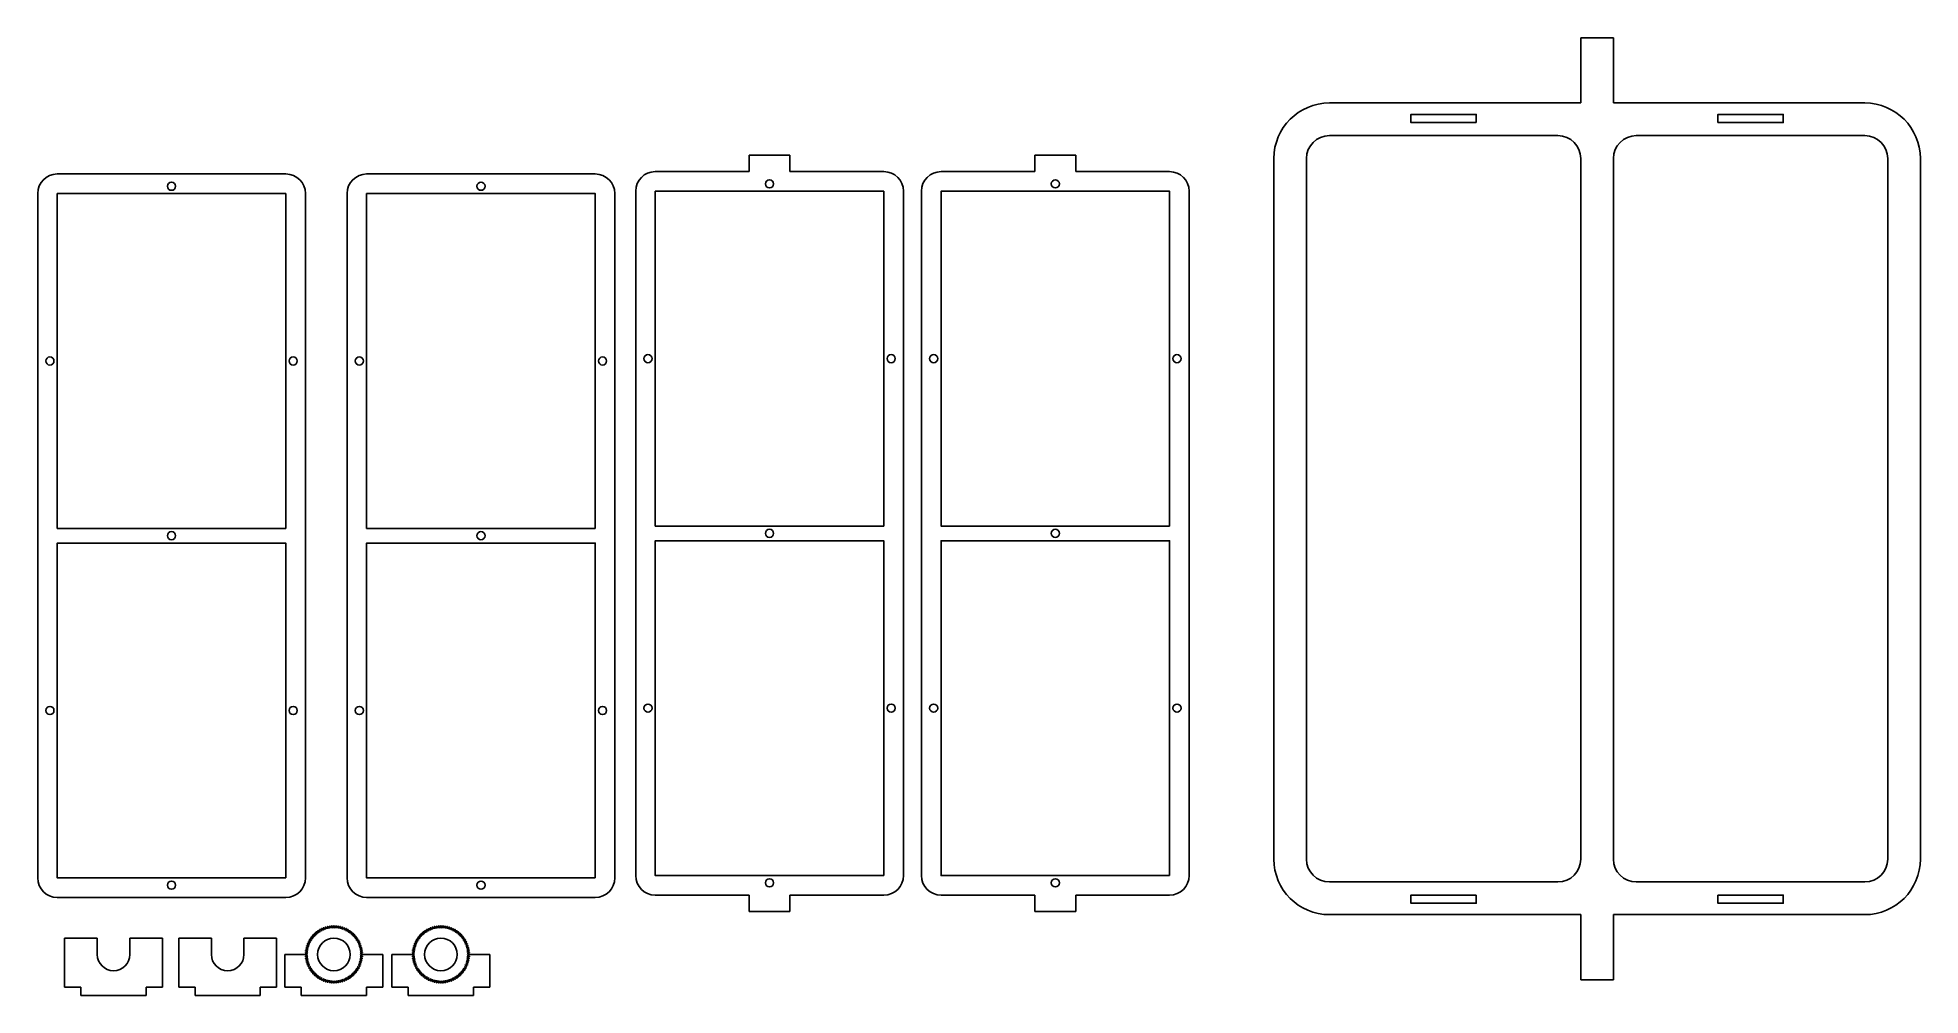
# Model space of a CAD drawing. Header units: inches. Extents: x 2 to 59.7, y 1.4 to 30.7.
import ezdxf

# ---------------------------------------------------------------- set-up
doc = ezdxf.new("R2010")
doc.units = ezdxf.units.IN
doc.header["$MEASUREMENT"] = 0
doc.layers.add('ACRYLIC', color=4, linetype='Continuous')
doc.layers.add('WOOD', color=2, linetype='Continuous')
doc.layers.add('LENSES', color=6, linetype='Continuous', plot=False)

# ---------------------------------------------------------------- blocks, each defined once
blk = doc.blocks.new('*U11')
for p, q in [((-0.01, 0.057), (-0.03, -0.008)), ((0.01, 0.057), (0.03, -0.008))]:
    blk.add_line(p, q)
blk.add_arc((0, 0.054), 0.01, 17.41793, 162.58207)
blk = doc.blocks.new('*U10')
at = {"layer": 'WOOD', "color": 0, "linetype": 'ByBlock', "lineweight": -2, "transparency": 16777216}
for p, rotation in [((28.408, 43.208), 34.28571428571428), ((28.46, 43.24), 30), ((28.513, 43.268), 25.71428571428573), ((28.569, 43.293), 21.42857142857143), ((28.626, 43.313), 17.14285714285713), ((28.685, 43.329), 12.85714285714283), ((28.745, 43.34), 8.571428571428537), ((28.805, 43.347), 4.285714285714215), ((28.927, 43.347), 355.7142857142858), ((28.987, 43.34), 351.4285714285715), ((29.047, 43.329), 347.1428571428572), ((29.105, 43.313), 342.8571428571429), ((29.163, 43.293), 338.5714285714286), ((29.218, 43.268), 334.2857142857143), ((29.272, 43.24), 330.0000000000001), ((29.324, 43.208), 325.7142857142858), ((28.062, 42.657), 81.42857142857144), ((28.074, 42.717), 77.14285714285715), ((28.089, 42.776), 72.85714285714285), ((28.109, 42.833), 68.57142857142858), ((28.134, 42.889), 64.28571428571428), ((28.162, 42.943), 59.99999999999999), ((28.195, 42.994), 55.71428571428574), ((28.231, 43.043), 51.42857142857143), ((28.27, 43.089), 47.14285714285716), ((28.313, 43.132), 42.85714285714287), ((28.359, 43.172), 38.57142857142856), ((29.372, 43.172), 321.4285714285714), ((29.419, 43.132), 317.1428571428572), ((29.461, 43.089), 312.8571428571429), ((29.501, 43.043), 308.5714285714286), ((29.537, 42.994), 304.2857142857143), ((29.57, 42.943), 300.0000000000001), ((29.598, 42.889), 295.7142857142857), ((29.622, 42.833), 291.4285714285714), ((29.642, 42.776), 287.1428571428572), ((29.658, 42.717), 282.8571428571429), ((29.669, 42.657), 278.5714285714286), ((28.056, 42.597), 85.71428571428572), ((28.053, 42.536), 90), ((28.056, 42.476), 94.28571428571432), ((28.062, 42.415), 98.57142857142856), ((28.074, 42.356), 102.8571428571429), ((28.089, 42.297), 107.1428571428572), ((28.109, 42.24), 111.4285714285714), ((28.134, 42.184), 115.7142857142857), ((28.162, 42.13), 120), ((28.195, 42.079), 124.2857142857143), ((29.537, 42.079), 235.7142857142857), ((29.57, 42.13), 239.9999999999999), ((29.598, 42.184), 244.2857142857143), ((29.622, 42.24), 248.5714285714286), ((29.642, 42.297), 252.8571428571429), ((29.658, 42.356), 257.1428571428572), ((29.669, 42.415), 261.4285714285714), ((29.676, 42.597), 274.2857142857143), ((29.676, 42.476), 265.7142857142858), ((29.678, 42.536), 270), ((28.231, 42.03), 128.5714285714286), ((28.27, 41.984), 132.8571428571429), ((28.313, 41.941), 137.1428571428571), ((28.359, 41.901), 141.4285714285714), ((28.408, 41.865), 145.7142857142857), ((28.46, 41.833), 150.0000000000001), ((28.513, 41.804), 154.2857142857143), ((28.569, 41.78), 158.5714285714286), ((28.626, 41.76), 162.8571428571429), ((28.685, 41.744), 167.1428571428572), ((28.745, 41.733), 171.4285714285715), ((28.805, 41.726), 175.7142857142858), ((28.866, 41.724), 180), ((28.927, 41.726), 184.2857142857142), ((28.987, 41.733), 188.5714285714285), ((29.047, 41.744), 192.8571428571428), ((29.105, 41.76), 197.1428571428571), ((29.163, 41.78), 201.4285714285714), ((29.218, 41.804), 205.7142857142857), ((29.272, 41.833), 210), ((29.324, 41.865), 214.2857142857143), ((29.372, 41.901), 218.5714285714285), ((29.419, 41.941), 222.8571428571429), ((29.461, 41.984), 227.1428571428572), ((29.501, 42.03), 231.4285714285714)]:
    blk.add_blockref('*U11', p, dxfattribs=dict(at, rotation=rotation))
blk.add_blockref('*U11', (28.866, 43.349), dxfattribs=at)
blk = doc.blocks.new('*U12')
for p, q in [((-0.01, 0.057), (-0.03, -0.008)), ((0.01, 0.057), (0.03, -0.008))]:
    blk.add_line(p, q)
blk.add_arc((0, 0.054), 0.01, 17.41793, 162.58207)
blk = doc.blocks.new('*U13')
at = {"layer": 'WOOD', "color": 0, "linetype": 'ByBlock', "lineweight": -2, "transparency": 16777216}
for p, rotation in [((28.408, 43.208), 34.28571428571428), ((28.46, 43.24), 30), ((28.513, 43.268), 25.71428571428573), ((28.569, 43.293), 21.42857142857143), ((28.626, 43.313), 17.14285714285713), ((28.685, 43.329), 12.85714285714283), ((28.745, 43.34), 8.571428571428537), ((28.805, 43.347), 4.285714285714215), ((28.927, 43.347), 355.7142857142858), ((28.987, 43.34), 351.4285714285715), ((29.047, 43.329), 347.1428571428572), ((29.105, 43.313), 342.8571428571429), ((29.163, 43.293), 338.5714285714286), ((29.218, 43.268), 334.2857142857143), ((29.272, 43.24), 330.0000000000001), ((29.324, 43.208), 325.7142857142858), ((28.062, 42.657), 81.42857142857144), ((28.074, 42.717), 77.14285714285715), ((28.089, 42.776), 72.85714285714285), ((28.109, 42.833), 68.57142857142858), ((28.134, 42.889), 64.28571428571428), ((28.162, 42.943), 59.99999999999999), ((28.195, 42.994), 55.71428571428574), ((28.231, 43.043), 51.42857142857143), ((28.27, 43.089), 47.14285714285716), ((28.313, 43.132), 42.85714285714287), ((28.359, 43.172), 38.57142857142856), ((29.372, 43.172), 321.4285714285714), ((29.419, 43.132), 317.1428571428572), ((29.461, 43.089), 312.8571428571429), ((29.501, 43.043), 308.5714285714286), ((29.537, 42.994), 304.2857142857143), ((29.57, 42.943), 300.0000000000001), ((29.598, 42.889), 295.7142857142857), ((29.622, 42.833), 291.4285714285714), ((29.642, 42.776), 287.1428571428572), ((29.658, 42.717), 282.8571428571429), ((29.669, 42.657), 278.5714285714286), ((28.056, 42.597), 85.71428571428572), ((28.053, 42.536), 90), ((28.056, 42.476), 94.28571428571432), ((28.062, 42.415), 98.57142857142856), ((28.074, 42.356), 102.8571428571429), ((28.089, 42.297), 107.1428571428572), ((28.109, 42.24), 111.4285714285714), ((28.134, 42.184), 115.7142857142857), ((28.162, 42.13), 120), ((28.195, 42.079), 124.2857142857143), ((29.537, 42.079), 235.7142857142857), ((29.57, 42.13), 239.9999999999999), ((29.598, 42.184), 244.2857142857143), ((29.622, 42.24), 248.5714285714286), ((29.642, 42.297), 252.8571428571429), ((29.658, 42.356), 257.1428571428572), ((29.669, 42.415), 261.4285714285714), ((29.676, 42.597), 274.2857142857143), ((29.676, 42.476), 265.7142857142858), ((29.678, 42.536), 270), ((28.231, 42.03), 128.5714285714286), ((28.27, 41.984), 132.8571428571429), ((28.313, 41.941), 137.1428571428571), ((28.359, 41.901), 141.4285714285714), ((28.408, 41.865), 145.7142857142857), ((28.46, 41.833), 150.0000000000001), ((28.513, 41.804), 154.2857142857143), ((28.569, 41.78), 158.5714285714286), ((28.626, 41.76), 162.8571428571429), ((28.685, 41.744), 167.1428571428572), ((28.745, 41.733), 171.4285714285715), ((28.805, 41.726), 175.7142857142858), ((28.866, 41.724), 180), ((28.927, 41.726), 184.2857142857142), ((28.987, 41.733), 188.5714285714285), ((29.047, 41.744), 192.8571428571428), ((29.105, 41.76), 197.1428571428571), ((29.163, 41.78), 201.4285714285714), ((29.218, 41.804), 205.7142857142857), ((29.272, 41.833), 210), ((29.324, 41.865), 214.2857142857143), ((29.372, 41.901), 218.5714285714285), ((29.419, 41.941), 222.8571428571429), ((29.461, 41.984), 227.1428571428572), ((29.501, 42.03), 231.4285714285714)]:
    blk.add_blockref('*U12', p, dxfattribs=dict(at, rotation=rotation))
blk.add_blockref('*U12', (28.866, 43.349), dxfattribs=at)

msp = doc.modelspace()

# ---------------------------------------------------------------- linework, layer by layer
at = {"layer": 'ACRYLIC'}
for p, q in [((45.689, 28.086), (44.439, 28.086)), ((23.794, 26.584), (20.919, 26.584)), ((25.044, 27.084), (23.794, 27.084)), ((23.794, 27.084), (23.794, 26.584)), ((25.044, 26.584), (25.044, 27.084)), ((27.919, 26.584), (25.044, 26.584)), ((32.546, 26.584), (29.671, 26.584)), ((33.796, 27.084), (32.546, 27.084)), ((32.546, 27.084), (32.546, 26.584)), ((33.796, 26.584), (33.796, 27.084)), ((36.671, 26.584), (33.796, 26.584)), ((9.604, 26.512), (2.604, 26.512)), ((19.08, 26.512), (12.08, 26.512)), ((20.319, 25.984), (20.319, 5.034)), ((28.519, 5.034), (28.519, 25.984)), ((29.071, 25.984), (29.071, 5.034)), ((37.271, 5.034), (37.271, 25.984)), ((2.004, 25.912), (2.004, 4.962)), ((10.204, 4.962), (10.204, 25.912)), ((11.48, 25.912), (11.48, 4.962)), ((19.68, 4.962), (19.68, 25.912)), ((9.604, 4.362), (2.604, 4.362)), ((19.08, 4.362), (12.08, 4.362)), ((23.794, 4.434), (20.919, 4.434)), ((23.794, 3.934), (23.794, 4.434)), ((27.919, 4.434), (25.044, 4.434)), ((25.044, 4.434), (25.044, 3.934)), ((32.546, 4.434), (29.671, 4.434)), ((32.546, 3.934), (32.546, 4.434)), ((36.671, 4.434), (33.796, 4.434)), ((33.796, 4.434), (33.796, 3.934)), ((25.044, 3.934), (23.794, 3.934)), ((33.796, 3.934), (32.546, 3.934))]:
    msp.add_line(p, q, dxfattribs=at)
for centre in [(6.104, 26.137), (15.58, 26.137), (24.419, 26.209), (33.171, 26.209), (2.379, 20.787), (9.829, 20.787), (11.855, 20.787), (19.305, 20.787), (20.694, 20.859), (28.144, 20.859), (29.446, 20.859), (36.896, 20.859), (24.419, 15.509), (33.171, 15.509), (6.104, 15.437), (15.58, 15.437), (2.379, 10.087), (9.829, 10.087), (11.855, 10.087), (19.305, 10.087), (20.694, 10.159), (28.144, 10.159), (29.446, 10.159), (36.896, 10.159), (6.104, 4.737), (15.58, 4.737), (24.419, 4.809), (33.171, 4.809)]:
    msp.add_circle(centre, 0.125, dxfattribs=at)
for centre, start, end in [((20.919, 25.984), 90, 180), ((27.919, 25.984), 360, 90), ((29.671, 25.984), 90, 180), ((36.671, 25.984), 360, 90), ((2.604, 25.912), 90, 180), ((9.604, 25.912), 0, 90), ((12.08, 25.912), 90, 180), ((19.08, 25.912), 0, 90), ((2.604, 4.962), 180, 270), ((9.604, 4.962), 270, 0), ((12.08, 4.962), 180, 270), ((19.08, 4.962), 270, 0), ((20.919, 5.034), 180, 270), ((27.919, 5.034), 270, 0), ((29.671, 5.034), 180, 270), ((36.671, 5.034), 270, 0)]:
    msp.add_arc(centre, 0.6, start, end, dxfattribs=at)
at = {"layer": 'LENSES'}
for points in [[(27.919, 15.734), (20.919, 15.734), (20.919, 25.984), (27.919, 25.984)], [(36.671, 15.734), (29.671, 15.734), (29.671, 25.984), (36.671, 25.984)], [(9.604, 15.662), (2.604, 15.662), (2.604, 25.912), (9.604, 25.912)], [(19.08, 15.662), (12.08, 15.662), (12.08, 25.912), (19.08, 25.912)], [(9.604, 4.962), (2.604, 4.962), (2.604, 15.212), (9.604, 15.212)], [(19.08, 4.962), (12.08, 4.962), (12.08, 15.212), (19.08, 15.212)], [(27.919, 5.034), (20.919, 5.034), (20.919, 15.284), (27.919, 15.284)], [(36.671, 5.034), (29.671, 5.034), (29.671, 15.284), (36.671, 15.284)]]:
    msp.add_lwpolyline(points, close=True, dxfattribs=at)
at = {"layer": 'WOOD'}
for p, q in [((49.264, 28.686), (49.264, 30.686)), ((49.264, 30.686), (50.264, 30.686)), ((50.264, 28.686), (50.264, 30.686)), ((41.564, 28.686), (49.264, 28.686)), ((50.264, 28.686), (57.964, 28.686)), ((48.564, 27.686), (41.564, 27.686)), ((57.964, 27.686), (50.964, 27.686)), ((39.864, 26.986), (39.864, 5.536)), ((40.864, 26.986), (40.864, 5.536)), ((49.264, 5.536), (49.264, 26.986)), ((50.264, 26.986), (50.264, 5.536)), ((58.664, 5.536), (58.664, 26.986)), ((59.664, 5.536), (59.664, 26.986)), ((41.564, 4.836), (48.564, 4.836)), ((50.964, 4.836), (57.964, 4.836)), ((41.564, 3.836), (49.264, 3.836)), ((49.264, 3.836), (49.264, 1.836)), ((50.264, 3.836), (50.264, 1.836)), ((50.264, 3.836), (57.964, 3.836)), ((2.83, 3.115), (3.83, 3.118)), ((2.83, 1.615), (2.83, 3.115)), ((3.83, 2.618), (3.83, 3.118)), ((4.83, 2.618), (4.83, 3.118)), ((4.83, 3.118), (5.83, 3.118)), ((5.83, 3.118), (5.83, 1.615)), ((6.323, 3.115), (7.323, 3.118)), ((6.323, 1.615), (6.323, 3.115)), ((7.323, 2.618), (7.323, 3.118)), ((8.323, 2.618), (8.323, 3.118)), ((8.323, 3.118), (9.323, 3.118)), ((9.323, 3.118), (9.323, 1.615)), ((9.578, 1.615), (9.578, 2.618)), ((9.578, 2.618), (10.201, 2.618)), ((12.578, 2.618), (11.954, 2.618)), ((12.578, 2.618), (12.578, 1.615)), ((12.853, 1.615), (12.853, 2.618)), ((12.853, 2.618), (13.477, 2.618)), ((15.853, 2.618), (15.23, 2.618)), ((15.853, 2.618), (15.853, 1.615)), ((49.264, 1.836), (50.264, 1.836)), ((2.83, 1.615), (3.33, 1.615)), ((3.33, 1.615), (3.33, 1.365)), ((3.33, 1.365), (5.33, 1.365)), ((5.33, 1.365), (5.33, 1.615)), ((5.33, 1.615), (5.83, 1.615)), ((6.323, 1.615), (6.823, 1.615)), ((6.823, 1.615), (6.823, 1.365)), ((6.823, 1.365), (8.823, 1.365)), ((8.823, 1.365), (8.823, 1.615)), ((8.823, 1.615), (9.323, 1.615)), ((9.578, 1.615), (10.078, 1.615)), ((10.078, 1.615), (10.078, 1.365)), ((10.078, 1.365), (12.078, 1.365)), ((12.078, 1.365), (12.078, 1.615)), ((12.078, 1.615), (12.578, 1.615)), ((12.853, 1.615), (13.353, 1.615)), ((13.353, 1.615), (13.353, 1.365)), ((13.353, 1.365), (15.353, 1.365)), ((15.353, 1.365), (15.353, 1.615)), ((15.353, 1.615), (15.853, 1.615))]:
    msp.add_line(p, q, dxfattribs=at)
for points in [[(46.064, 28.086), (46.064, 28.336), (44.064, 28.336), (44.064, 28.086)], [(53.464, 28.086), (53.464, 28.336), (55.464, 28.336), (55.464, 28.086)], [(46.064, 4.436), (46.064, 4.186), (44.064, 4.186), (44.064, 4.436)], [(53.464, 4.436), (53.464, 4.186), (55.464, 4.186), (55.464, 4.436)]]:
    msp.add_lwpolyline(points, close=True, dxfattribs=at)
for centre in [(11.078, 2.618), (14.353, 2.618)]:
    msp.add_circle(centre, 0.5, dxfattribs=at)
for centre, radius, start, end in [((41.564, 26.986), 1.7, 90, 180), ((57.964, 26.986), 1.7, 0, 90), ((41.564, 26.986), 0.7, 90, 180), ((48.564, 26.986), 0.7, 0, 90), ((50.964, 26.986), 0.7, 90, 180), ((57.964, 26.986), 0.7, 0, 90), ((41.564, 5.536), 1.7, 180, 270), ((41.564, 5.536), 0.7, 180, 270), ((48.564, 5.536), 0.7, 270, 0), ((50.964, 5.536), 0.7, 180, 270), ((57.964, 5.536), 1.7, 270, 0), ((57.964, 5.536), 0.7, 270, 360), ((4.33, 2.618), 0.5, 180, 0), ((7.823, 2.618), 0.5, 180, 0)]:
    msp.add_arc(centre, radius, start, end, dxfattribs=at)

# ---------------------------------------------------------------- block references
for name, p in [('*U13', (-17.788, -39.918)), ('*U10', (-14.513, -39.918))]:
    msp.add_blockref(name, p, dxfattribs=at)

doc.saveas('drawing.dxf')
